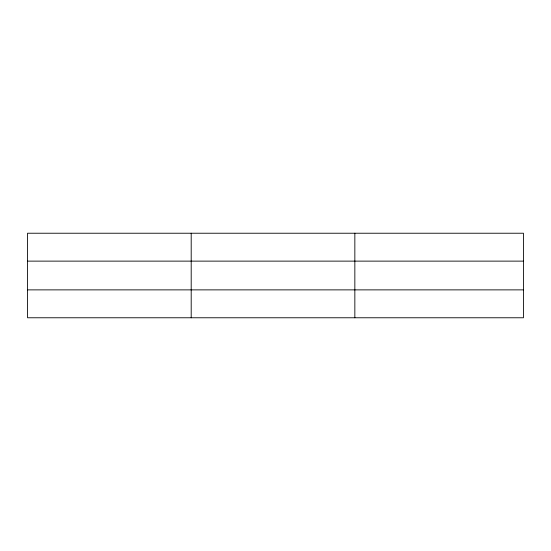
<?xml version="1.0" encoding="UTF-8"?>
<svg xmlns="http://www.w3.org/2000/svg" width="551" height="551" viewBox="0 0 551 551"><rect width="100%" height="100%" fill="white"/><g stroke="black" fill="none" stroke-linecap="round" stroke-linejoin="round"><path stroke-width="0.83" d="M191.197 317.769L191.197 233.231M354.844 317.769L354.844 233.231M523.45 289.874L523.45 317.769L27.55 317.769L27.55 233.231L523.45 233.231L523.45 289.874L27.55 289.874M27.55 261.126L523.45 261.126"/></g></svg>
